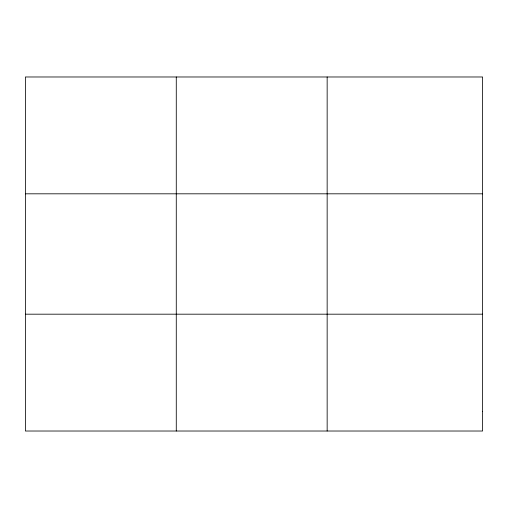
<?xml version="1.0" encoding="UTF-8"?>
<svg xmlns="http://www.w3.org/2000/svg" width="508" height="508" viewBox="0 0 508 508"><rect width="100%" height="100%" fill="white"/><g stroke="black" fill="none" stroke-linecap="round" stroke-linejoin="round"><path stroke-width="0.76" d="M176.276 431.019L176.276 76.981M327.152 431.019L327.152 76.981M25.4 193.815L482.6 193.815M25.4 314.185L482.6 314.185M482.6 411.543L482.6 431.019L25.4 431.019L25.4 76.981L482.6 76.981L482.6 411.543"/></g></svg>
